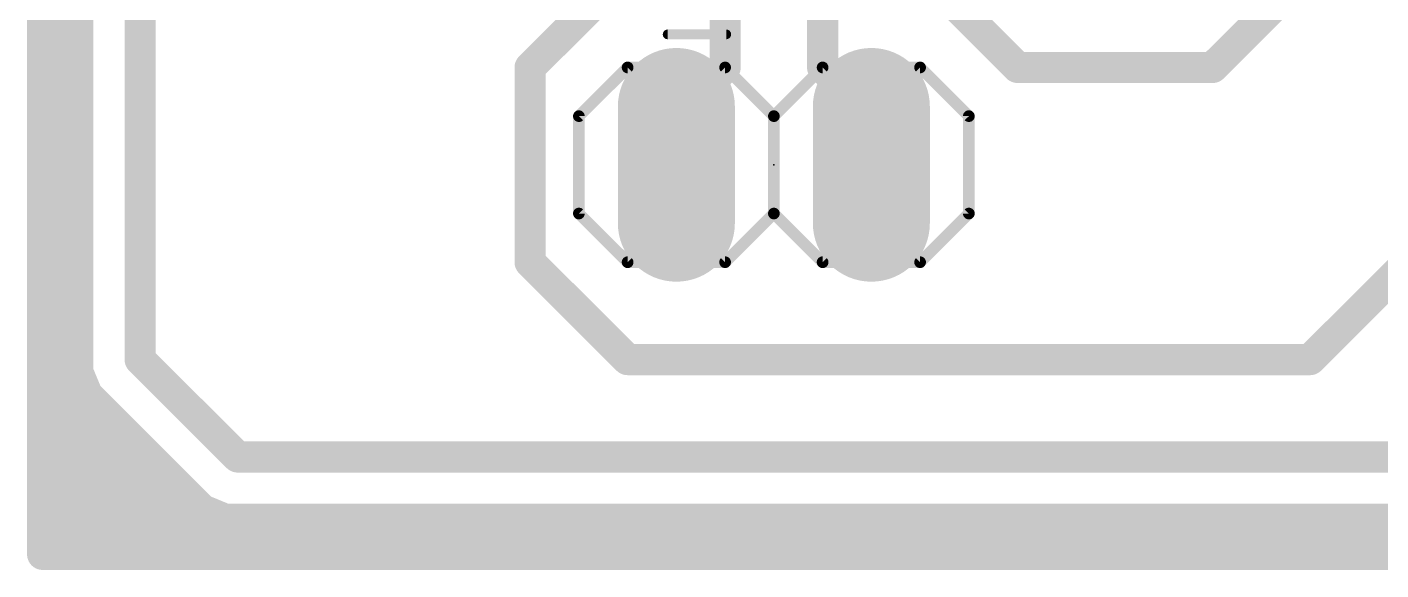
# Model space of a CAD drawing. Extents: x -0.2 to 52.3, y -1.5 to 54.9.
# Drawn here: x -0.2 to 17.43, y -0.2 to 6.88 of the extents above; entities that cross this region are included whole.
import ezdxf

# ---------------------------------------------------------------- set-up
doc = ezdxf.new("R2010")
doc.units = 0
for name, color, linetype in [('16', 175, 'CONTINUOUS'), ('17', 82, 'CONTINUOUS'), ('21', 253, 'CONTINUOUS'), ('23', 7, 'CONTINUOUS'), ('25', 253, 'CONTINUOUS'), ('51', 253, 'CONTINUOUS')]:
    doc.layers.add(name, color=color, linetype=linetype)

# ---------------------------------------------------------------- blocks, each defined once
blk = doc.blocks.new('RECT')
blk.add_solid([(-0.5, -0.5), (0.5, -0.5), (-0.5, 0.5), (0.5, 0.5)])
blk = doc.blocks.new('LONGP100')
at = {"const_width": 1}
blk.add_lwpolyline([(-0.5, 0), (0.5, 0)], dxfattribs=at)
at = {"const_width": 0.5}
for points in [[(-0.5, 0.25, 1), (-0.5, -0.25)], [(0.5, -0.25, 1), (0.5, 0.25)]]:
    blk.add_lwpolyline(points, format="xyb", dxfattribs=at)

msp = doc.modelspace()

# ---------------------------------------------------------------- linework, layer by layer
at = {"layer": '16', "const_width": 0.4064}
for points in [[(0, 0), (0, 54.61)], [(8.89, 12.7), (8.89, 6.35)], [(10.16, 12.7), (10.16, 6.35)], [(1.27, 2.54), (1.27, 8.89)], [(0.4572, 8.266), (0.4572, 2.3783)], [(7.62, 7.62), (6.35, 6.35)], [(11.43, 7.62), (12.7, 6.35)], [(16.51, 7.62), (15.24, 6.35)], [(0, 6.9088), (0.4572, 6.9088)], [(0, 6.5024), (0.4572, 6.5024)], [(6.35, 3.81), (6.35, 6.35)], [(8.89, 6.35), (8.255, 5.715)], [(10.16, 6.35), (10.795, 5.715)], [(15.24, 6.35), (12.7, 6.35)], [(0, 6.096), (0.4572, 6.096)], [(0, 5.6896), (0.4572, 5.6896)], [(8.255, 5.715), (8.255, 5.08)], [(10.795, 5.715), (10.795, 5.08)], [(0, 5.2832), (0.4572, 5.2832)], [(0, 4.8768), (0.4572, 4.8768)], [(0, 4.4704), (0.4572, 4.4704)], [(0, 4.064), (0.4572, 4.064)], [(7.62, 2.54), (6.35, 3.81)], [(17.78, 3.81), (16.51, 2.54)], [(0, 3.6576), (0.4572, 3.6576)], [(0, 3.2512), (0.4572, 3.2512)], [(0, 2.8448), (0.4572, 2.8448)], [(2.54, 1.27), (1.27, 2.54)], [(16.51, 2.54), (7.62, 2.54)], [(0, 2.4384), (0.4572, 2.4384)], [(0.4572, 2.3783), (0.5809, 2.0796)], [(0, 2.032), (0.6285, 2.032)], [(0.5809, 2.0796), (0.8096, 1.8509)], [(0.8096, 1.8509), (2.0796, 0.5809)], [(0, 1.6256), (1.0349, 1.6256)], [(0, 1.2192), (1.4413, 1.2192)], [(19.05, 1.27), (2.54, 1.27)], [(0, 0.8128), (1.8477, 0.8128)], [(2.0796, 0.5809), (2.3783, 0.4572)], [(0, 0.4064), (52.07, 0.4064)], [(2.3783, 0.4572), (19.2117, 0.4572)], [(52.07, 0), (0, 0)], [(0, 0), (52.07, 0)]]:
    msp.add_lwpolyline(points, dxfattribs=at)
at = {"layer": '16', "const_width": 0.2032}
for points in [[(0, 7.0104, 1), (0, 6.8072)], [(0.4572, 6.8072, 1), (0.4572, 7.0104)], [(0, 6.604, 1), (0, 6.4008)], [(0.4572, 6.4008, 1), (0.4572, 6.604)], [(6.4516, 6.35, 1), (6.2484, 6.35)], [(8.9618, 6.2782, 1), (8.8182, 6.4218)], [(10.2318, 6.4218, 1), (10.0882, 6.2782)], [(12.7, 6.4516, 1), (12.7, 6.2484)], [(15.24, 6.2484, 1), (15.24, 6.4516)], [(6.2782, 6.4218, 1), (6.4218, 6.2782)], [(8.7884, 6.35, 1), (8.9916, 6.35)], [(10.0584, 6.35, 1), (10.2616, 6.35)], [(12.6282, 6.2782, 1), (12.7718, 6.4218)], [(15.1682, 6.4218, 1), (15.3118, 6.2782)], [(0, 6.1976, 1), (0, 5.9944)], [(0.4572, 5.9944, 1), (0.4572, 6.1976)], [(0, 5.7912, 1), (0, 5.588)], [(0.4572, 5.588, 1), (0.4572, 5.7912)], [(8.3566, 5.715, 1), (8.1534, 5.715)], [(8.1832, 5.7868, 1), (8.3268, 5.6432)], [(10.8966, 5.715, 1), (10.6934, 5.715)], [(10.7232, 5.6432, 1), (10.8668, 5.7868)], [(0, 5.3848, 1), (0, 5.1816)], [(0.4572, 5.1816, 1), (0.4572, 5.3848)], [(8.1534, 5.08, 1), (8.3566, 5.08)], [(10.6934, 5.08, 1), (10.8966, 5.08)], [(0, 4.9784, 1), (0, 4.7752)], [(0.4572, 4.7752, 1), (0.4572, 4.9784)], [(0, 4.572, 1), (0, 4.3688)], [(0.4572, 4.3688, 1), (0.4572, 4.572)], [(0, 4.1656, 1), (0, 3.9624)], [(0.4572, 3.9624, 1), (0.4572, 4.1656)], [(6.2484, 3.81, 1), (6.4516, 3.81)], [(6.4218, 3.8818, 1), (6.2782, 3.7382)], [(0, 3.7592, 1), (0, 3.556)], [(0.4572, 3.556, 1), (0.4572, 3.7592)], [(0, 3.3528, 1), (0, 3.1496)], [(0.4572, 3.1496, 1), (0.4572, 3.3528)], [(0, 2.9464, 1), (0, 2.7432)], [(0.4572, 2.7432, 1), (0.4572, 2.9464)], [(1.3418, 2.6118, 1), (1.1982, 2.4682)], [(7.62, 2.6416, 1), (7.62, 2.4384)], [(7.5482, 2.4682, 1), (7.6918, 2.6118)], [(16.4382, 2.6118, 1), (16.5818, 2.4682)], [(16.51, 2.4384, 1), (16.51, 2.6416)], [(0, 2.54, 1), (0, 2.3368)], [(0.5511, 2.4172, 1), (0.3633, 2.3394)], [(0.3556, 2.3783, 1), (0.5588, 2.3783)], [(0.4572, 2.3368, 1), (0.4572, 2.54)], [(1.1684, 2.54, 1), (1.3716, 2.54)], [(0, 2.1336, 1), (0, 1.9304)], [(0.6528, 2.1514, 1), (0.5091, 2.0077)], [(0.4871, 2.0407, 1), (0.6748, 2.1185)], [(0.6285, 1.9304, 1), (0.6285, 2.1336)], [(0.8814, 1.9228, 1), (0.7377, 1.7791)], [(0.7377, 1.7791, 1), (0.8814, 1.9228)], [(0, 1.7272, 1), (0, 1.524)], [(1.0349, 1.524, 1), (1.0349, 1.7272)], [(0, 1.3208, 1), (0, 1.1176)], [(1.4413, 1.1176, 1), (1.4413, 1.3208)], [(2.54, 1.3716, 1), (2.54, 1.1684)], [(2.4682, 1.1982, 1), (2.6118, 1.3418)], [(0, 0.9144, 1), (0, 0.7112)], [(1.8477, 0.7112, 1), (1.8477, 0.9144)], [(2.1185, 0.6748, 1), (2.0407, 0.4871)], [(2.0077, 0.5091, 1), (2.1514, 0.6528)], [(0, 0.508, 1), (0, 0.3048)], [(2.3783, 0.5588, 1), (2.3783, 0.3556)], [(2.3394, 0.3633, 1), (2.4172, 0.5511)], [(0, 0.1016, 1), (0, -0.1016)], [(0, 0.1016, 1), (0, -0.1016)], [(-0.1016, 0, 1), (0.1016, 0)]]:
    msp.add_lwpolyline(points, format="xyb", dxfattribs=at)
at = {"layer": '21', "const_width": 0.1524}
for points in [[(7.62, 6.35), (6.985, 5.715)], [(7.62, 6.35), (8.89, 6.35)], [(8.89, 6.35), (9.525, 5.715)], [(9.525, 5.715), (10.16, 6.35)], [(10.16, 6.35), (11.43, 6.35)], [(11.43, 6.35), (12.065, 5.715)], [(6.985, 5.715), (6.985, 4.445)], [(9.525, 5.715), (9.525, 4.445)], [(12.065, 5.715), (12.065, 4.445)], [(6.985, 4.445), (7.62, 3.81)], [(9.525, 4.445), (8.89, 3.81)], [(10.16, 3.81), (9.525, 4.445)], [(12.065, 4.445), (11.43, 3.81)], [(8.89, 3.81), (7.62, 3.81)], [(11.43, 3.81), (10.16, 3.81)]]:
    msp.add_lwpolyline(points, dxfattribs=at)
at = {"layer": '21', "const_width": 0.0762}
for points in [[(7.62, 6.3881, 1), (7.62, 6.3119)], [(7.6469, 6.3231, 1), (7.5931, 6.3769)], [(8.9169, 6.3769, 1), (8.8631, 6.3231)], [(8.89, 6.3119, 1), (8.89, 6.3881)], [(10.16, 6.3881, 1), (10.16, 6.3119)], [(10.1869, 6.3231, 1), (10.1331, 6.3769)], [(11.4569, 6.3769, 1), (11.4031, 6.3231)], [(11.43, 6.3119, 1), (11.43, 6.3881)], [(7.0231, 5.715, 1), (6.9469, 5.715)], [(6.9581, 5.7419, 1), (7.0119, 5.6881)], [(9.5631, 5.715, 1), (9.4869, 5.715)], [(9.4981, 5.7419, 1), (9.5519, 5.6881)], [(9.4981, 5.6881, 1), (9.5519, 5.7419)], [(12.1031, 5.715, 1), (12.0269, 5.715)], [(12.0381, 5.6881, 1), (12.0919, 5.7419)], [(6.9469, 4.445, 1), (7.0231, 4.445)], [(7.0119, 4.4719, 1), (6.9581, 4.4181)], [(9.4869, 4.445, 1), (9.5631, 4.445)], [(9.5519, 4.4719, 1), (9.4981, 4.4181)], [(9.5519, 4.4181, 1), (9.4981, 4.4719)], [(12.0269, 4.445, 1), (12.1031, 4.445)], [(12.0919, 4.4181, 1), (12.0381, 4.4719)], [(7.62, 3.8481, 1), (7.62, 3.7719)], [(8.89, 3.7719, 1), (8.89, 3.8481)], [(10.16, 3.8481, 1), (10.16, 3.7719)], [(11.43, 3.7719, 1), (11.43, 3.8481)], [(7.5931, 3.7831, 1), (7.6469, 3.8369)], [(8.8631, 3.8369, 1), (8.9169, 3.7831)], [(10.1331, 3.7831, 1), (10.1869, 3.8369)], [(11.4031, 3.8369, 1), (11.4569, 3.7831)]]:
    msp.add_lwpolyline(points, format="xyb", dxfattribs=at)
at = {"layer": '23'}
msp.add_point((9.525, 5.08), dxfattribs=at)
at = {"layer": '25', "const_width": 0.127}
msp.add_lwpolyline([(8.1417, 6.7816), (8.9043, 6.7816)], dxfattribs=at)
at = {"layer": '25', "const_width": 0.0635}
for points in [[(8.1417, 6.8134, 1), (8.1417, 6.7499)], [(8.9043, 6.7499, 1), (8.9043, 6.8134)]]:
    msp.add_lwpolyline(points, format="xyb", dxfattribs=at)

# ---------------------------------------------------------------- block references
at = {"layer": '17', "xscale": 1.524, "yscale": 1.524, "rotation": 90}
for p in [(8.255, 5.08), (8.255, 5.08), (10.795, 5.08), (10.795, 5.08)]:
    msp.add_blockref('LONGP100', p, dxfattribs=at)
at = {"layer": '51', "xscale": 0.508, "yscale": 0.508}
for p in [(8.255, 5.08), (10.795, 5.08)]:
    msp.add_blockref('RECT', p, dxfattribs=at)

doc.saveas('drawing.dxf')
